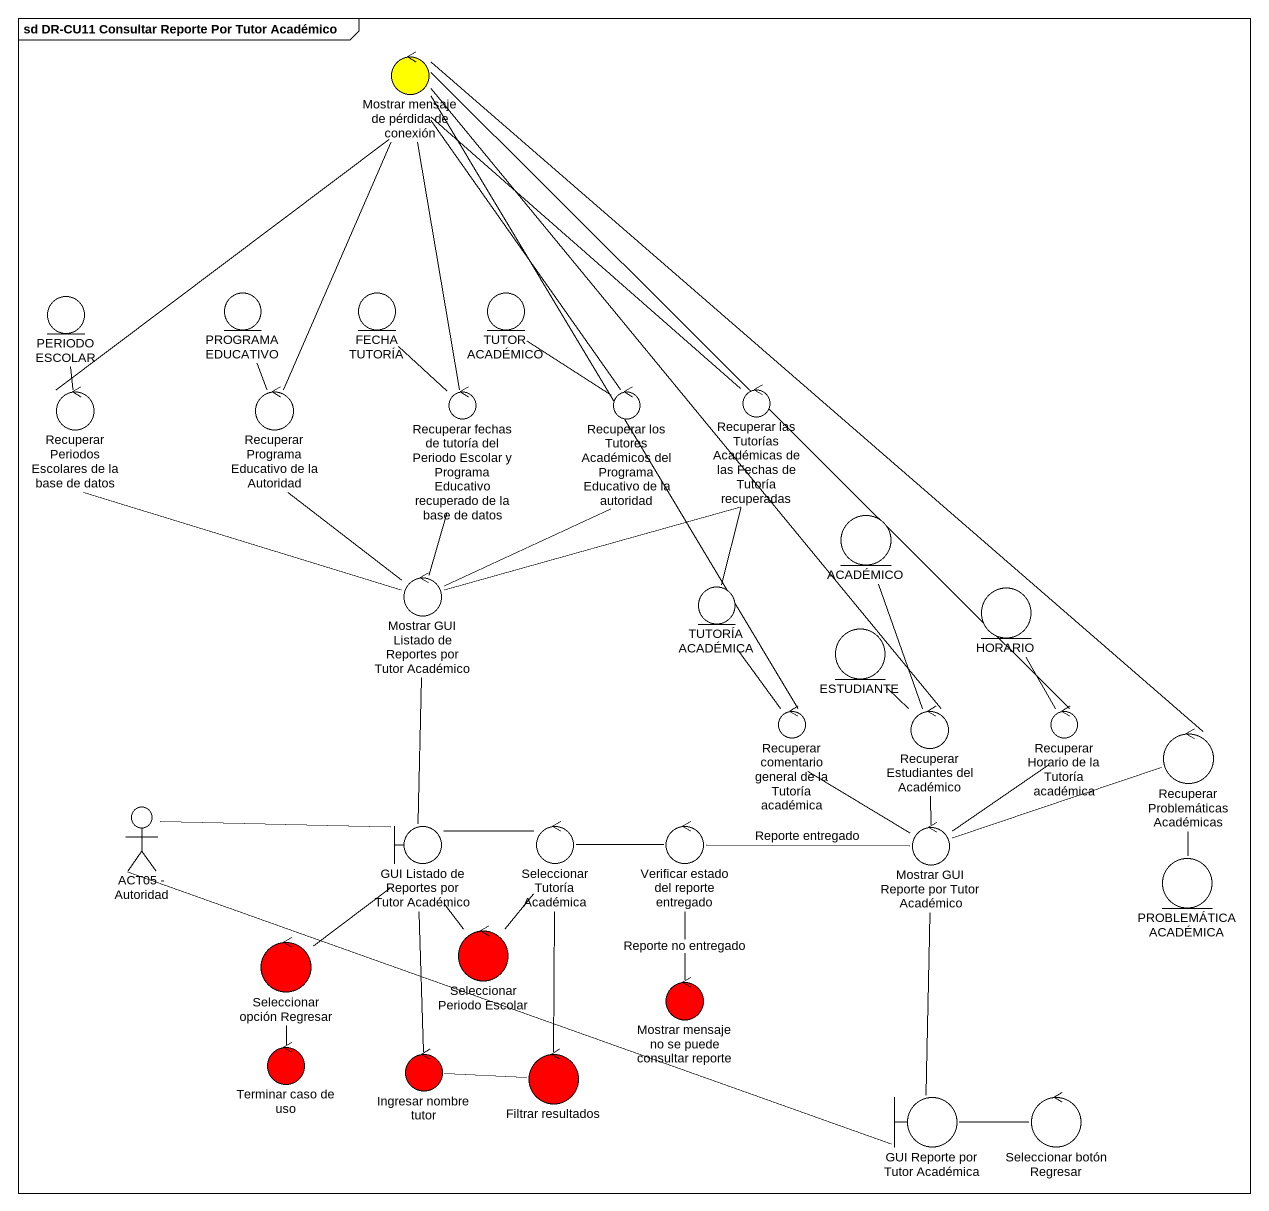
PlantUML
@startuml
mainframe sd DR-CU11 Consultar Reporte Por Tutor Académico
control "Mostrar mensaje de pérdida de conexión" as Mostrar_mensaje_de_pérdida #FFFF00
entity "PERIODO ESCOLAR" as PERIODO_ESCOLAR
entity "PROGRAMA EDUCATIVO" as PROGRAMA_EDUCATIVO
entity "FECHA TUTORÍA" as FECHA_TUTORÍA
entity "TUTOR ACADÉMICO" as TUTOR_ACADÉMICO
control "Recuperar Periodos Escolares de la base de datos" as Recuperar_Periodos
control "Recuperar Programa Educativo de la Autoridad" as Recuperar_Programa
control "Recuperar fechas de tutoría del Periodo Escolar y Programa Educativo recuperado de la base de datos" as Recuperar_fechas_de_tutoría
control "Recuperar los Tutores Académicos del Programa Educativo de la autoridad" as Recuperar_los_Tutores
control "Recuperar las Tutorías Académicas de las Fechas de Tutoría recuperadas" as Recuperar_las_Tutorías
entity ACADÉMICO
control "Mostrar GUI Listado de Reportes por Tutor Académico" as Mostrar_GUI_Listado_de
entity "TUTORÍA ACADÉMICA" as TUTORÍA_ACADÉMICA
entity HORARIO
entity ESTUDIANTE
control "Recuperar comentario general de la Tutoría académica" as Recuperar_comentario
control "Recuperar Estudiantes del Académico" as Recuperar_Estudiantes_del
control "Recuperar Horario de la Tutoría académica" as Recuperar_Horario_de_la
control "Recuperar Problemáticas Académicas" as Recuperar_Problemáticas
actor "ACT05 - Autoridad" as ACT05_Autoridad
boundary "GUI Listado de Reportes por Tutor Académico" as GUI_Listado_de_Reportes_por
control "Seleccionar Tutoría Académica" as Seleccionar_Tutoría
control "Verificar estado del reporte entregado" as Verificar_estado_del
control "Mostrar GUI Reporte por Tutor Académico" as Mostrar_GUI_Reporte_por
entity "PROBLEMÁTICA ACADÉMICA" as PROBLEMÁTICA_ACADÉMICA
control "Seleccionar opción Regresar" as Seleccionar_opción_Regresar #FF0000
control "Seleccionar Periodo Escolar" as Seleccionar_Periodo_Escolar #FF0000
control "Mostrar mensaje no se puede consultar reporte" as Mostrar_mensaje_no_se_puede #FF0000
control "Terminar caso de uso" as Terminar_caso_de_uso #FF0000
control "Ingresar nombre tutor" as Ingresar_nombre_tutor #FF0000
control "Filtrar resultados" as Filtrar_resultados #FF0000
boundary "GUI Reporte por Tutor Académica" as GUI_Reporte_por_Tutor
control "Seleccionar botón Regresar" as Seleccionar_botón_Regresar
PERIODO_ESCOLAR -- Recuperar_Periodos
PROGRAMA_EDUCATIVO -- Recuperar_Programa
FECHA_TUTORÍA -- Recuperar_fechas_de_tutoría
TUTOR_ACADÉMICO -- Recuperar_los_Tutores
Recuperar_Periodos -up- Mostrar_mensaje_de_pérdida
Recuperar_Periodos -right- Mostrar_GUI_Listado_de
Recuperar_Programa -up- Mostrar_mensaje_de_pérdida
Recuperar_Programa -- Mostrar_GUI_Listado_de
Recuperar_fechas_de_tutoría -up- Mostrar_mensaje_de_pérdida
Recuperar_fechas_de_tutoría -- Mostrar_GUI_Listado_de
Recuperar_los_Tutores -up- Mostrar_mensaje_de_pérdida
Recuperar_los_Tutores -- Mostrar_GUI_Listado_de
Recuperar_las_Tutorías -up- Mostrar_mensaje_de_pérdida
Recuperar_las_Tutorías -left- Mostrar_GUI_Listado_de
Mostrar_GUI_Listado_de -- GUI_Listado_de_Reportes_por
TUTORÍA_ACADÉMICA -up- Recuperar_las_Tutorías
Recuperar_comentario -up- Mostrar_mensaje_de_pérdida
Recuperar_comentario -up- TUTORÍA_ACADÉMICA
Recuperar_comentario -- Mostrar_GUI_Reporte_por
Recuperar_Estudiantes_del -up- Mostrar_mensaje_de_pérdida
Recuperar_Estudiantes_del -up- ACADÉMICO
Recuperar_Estudiantes_del -up- ESTUDIANTE
Recuperar_Estudiantes_del -- Mostrar_GUI_Reporte_por
Recuperar_Horario_de_la -up- Mostrar_mensaje_de_pérdida
Recuperar_Horario_de_la -up- HORARIO
Recuperar_Horario_de_la -- Mostrar_GUI_Reporte_por
Recuperar_Problemáticas -up- Mostrar_mensaje_de_pérdida
Recuperar_Problemáticas -left- Mostrar_GUI_Reporte_por
Recuperar_Problemáticas -- PROBLEMÁTICA_ACADÉMICA
ACT05_Autoridad -right- GUI_Listado_de_Reportes_por
ACT05_Autoridad -right- GUI_Reporte_por_Tutor
GUI_Listado_de_Reportes_por -right- Seleccionar_Tutoría
GUI_Listado_de_Reportes_por -- Seleccionar_opción_Regresar
GUI_Listado_de_Reportes_por -- Seleccionar_Periodo_Escolar
GUI_Listado_de_Reportes_por -- Ingresar_nombre_tutor
Seleccionar_Tutoría -right- Verificar_estado_del
Verificar_estado_del -right- Mostrar_GUI_Reporte_por : Reporte entregado
Verificar_estado_del -- Mostrar_mensaje_no_se_puede : Reporte no entregado
Mostrar_GUI_Reporte_por -- GUI_Reporte_por_Tutor
Seleccionar_opción_Regresar -- Terminar_caso_de_uso
Seleccionar_Periodo_Escolar -up- Seleccionar_Tutoría
Ingresar_nombre_tutor -right- Filtrar_resultados
Filtrar_resultados -up- Seleccionar_Tutoría
GUI_Reporte_por_Tutor -right- Seleccionar_botón_Regresar
@enduml
